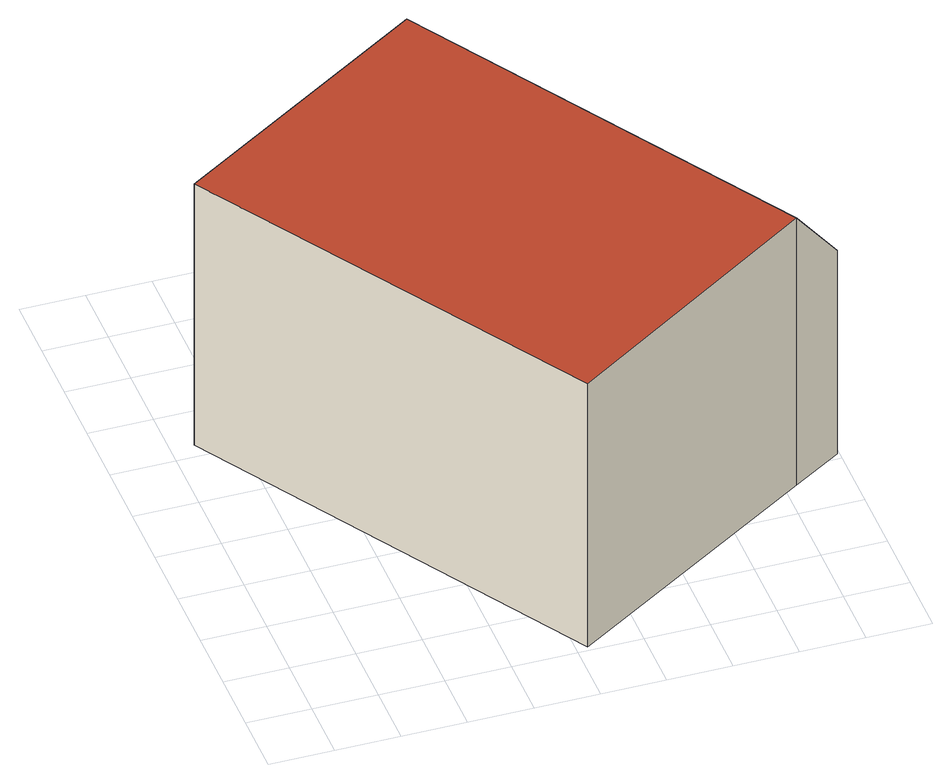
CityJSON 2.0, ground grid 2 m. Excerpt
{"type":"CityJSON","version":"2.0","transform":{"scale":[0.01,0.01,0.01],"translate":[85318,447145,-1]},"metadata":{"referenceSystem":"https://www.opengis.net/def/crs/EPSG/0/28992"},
"CityObjects":{
"building1":{"type":"Building","attributes":{"aantal_verblijfsobjecten":4,"bouwjaar":1920,"gebruiksdoel":"woonfunctie","kas_warenhuis":false,"oppervlakte_max":127,"oppervlakte_min":67,"rf_extrusion_mode":"standard","rf_force_lod11":false,"rf_h_ground":-0.311,"rf_h_pc_98p":0,"rf_h_roof_50p":9.29,"rf_h_roof_70p":9.32,"rf_h_roof_max":9.46,"rf_h_roof_min":7.53,"rf_is_glass_roof":false,"rf_nodata_frac":0.00153,"rf_nodata_r":0,"rf_pc_select":"PREFERRED_AND_LATEST","rf_pc_year":2019,"rf_pointcloud_unusable":false,"rf_pt_density":10.51,"rf_ridgelines":0,"rf_rmse_lod22":0.34,"rf_roof_planes":5,"rf_roof_type":"slanted","rf_success":true,"rf_t_run":27,"rf_volume_lod22":1545.1,"status":"Pand in gebruik"},"children":["building1-1"]},
"building1-1":{"type":"BuildingPart","parents":["building1"],"geometry":[{"type":"Solid","lod":"2.2","boundaries":[[[[0,1,2,3,4,5]],[[6,4,3,7]],[[8,5,4,6]],[[9,0,5,8]],[[7,3,2,10]],[[10,2,1,11]],[[11,1,0,9]],[[11,6,7,10]],[[6,11,9,8]]]],"semantics":{"surfaces":[{"type":"GroundSurface"},{"type":"WallSurface","on_footprint_edge":true},{"type":"RoofSurface","rf_azimuth":58.22,"rf_h_roof_50p":8.03,"rf_h_roof_70p":8.56,"rf_h_roof_max":9.45,"rf_h_roof_min":6.66,"rf_slope":51.43},{"type":"RoofSurface","rf_azimuth":249.48,"rf_h_roof_50p":9.3,"rf_h_roof_70p":9.33,"rf_h_roof_max":9.45,"rf_h_roof_min":9.2,"rf_slope":0.934}],"values":[[0,1,1,1,1,1,1,2,3]]}}]}
},
"vertices":[
[72,1251,69],[882,1752,69],[1037,1848,69],[1792,623,69],[1637,525,69],[835,17,69],[1637,525,1040],[1792,623,810],[835,17,1024],[72,1251,1020],[1037,1848,806],[882,1752,1035]
]}
